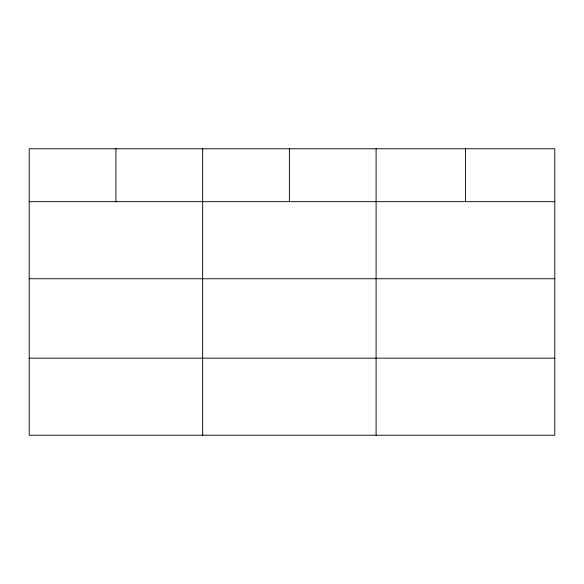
<?xml version="1.0" encoding="UTF-8"?>
<svg xmlns="http://www.w3.org/2000/svg" width="584" height="584" viewBox="0 0 584 584"><rect width="100%" height="100%" fill="white"/><g stroke="black" fill="none" stroke-linecap="round" stroke-linejoin="round"><path stroke-width="0.88" d="M554.8 278.743L554.8 148.774L29.2 148.774L29.2 435.226L554.8 435.226L554.8 278.743L29.2 278.743M29.2 201.662L554.8 201.662M29.2 358.153L554.8 358.153M465.448 148.774L465.448 201.662M376.096 148.774L376.096 435.226M289.372 148.774L289.372 201.662M202.648 148.774L202.648 435.226M115.924 148.774L115.924 201.662"/></g></svg>
